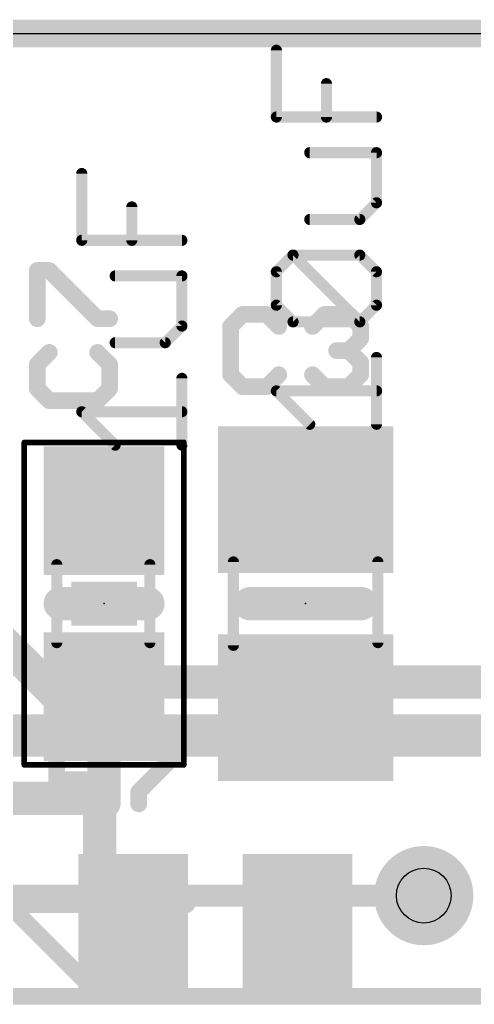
# Model space of a CAD drawing. Extents: x -44.9 to 38.2, y -10.9 to 10.9.
# Drawn here: x 7.74 to 11.89, y 1.93 to 10.92 of the extents above; entities that cross this region are included whole.
import ezdxf

# ---------------------------------------------------------------- set-up
doc = ezdxf.new("R2010")
doc.units = 0
for name, color, linetype in [('1', 12, 'CONTINUOUS'), ('16', 5, 'CONTINUOUS'), ('18', 110, 'CONTINUOUS'), ('20', 53, 'CONTINUOUS'), ('21', 40, 'CONTINUOUS'), ('22', 6, 'CONTINUOUS'), ('23', 40, 'CONTINUOUS'), ('25', 253, 'CONTINUOUS'), ('27', 4, 'CONTINUOUS'), ('29', 253, 'CONTINUOUS'), ('31', 253, 'CONTINUOUS'), ('35', 253, 'CONTINUOUS'), ('39', 12, 'CONTINUOUS'), ('44', 253, 'CONTINUOUS'), ('51', 253, 'CONTINUOUS')]:
    doc.layers.add(name, color=color, linetype=linetype)

# ---------------------------------------------------------------- blocks, each defined once
blk = doc.blocks.new('RECT')
blk.add_solid([(-0.5, -0.5), (0.5, -0.5), (-0.5, 0.5), (0.5, 0.5)])
blk = doc.blocks.new('ROUNDV')
at = {"const_width": 0.5}
blk.add_lwpolyline([(0, -0.25, 1), (0, 0.25, 1), (0, -0.25)], format="xyb", dxfattribs=at)

msp = doc.modelspace()

# ---------------------------------------------------------------- linework, layer by layer
at = {"layer": '1'}
for points, const_width in [([(-38.1, 10.795), (38.1, 10.795)], 0.254), ([(6.35, 6.477), (8.299, 4.528)], 0.3048), ([(8.509, 4.738), (8.6438, 4.8728)], 0.3048), ([(8.6438, 4.8728), (10.414, 4.8728)], 0.3048), ([(10.3505, 4.8093), (10.414, 4.8728)], 0.3048), ([(10.3505, 4.638), (10.3505, 4.8093)], 0.3048), ([(10.414, 4.8728), (22.9475, 4.8728)], 0.3048), ([(8.299, 4.528), (8.509, 4.738)], 0.3048), ([(8.509, 4.738), (8.509, 3.771)], 0.3048), ([(7.073, 3.81), (8.47, 3.81)], 0.3048), ([(8.509, 3.771), (8.47, 3.81)], 0.3048), ([(8.47, 3.81), (8.47, 2.955)], 0.3048), ([(8.47, 2.955), (8.775, 2.65)], 0.3048), ([(10.546, 2.921), (10.275, 2.65)], 0.2032), ([(11.43, 2.921), (10.546, 2.921)], 0.2032)]:
    msp.add_lwpolyline(points, dxfattribs=dict(at, const_width=const_width))
for points, const_width in [([(8.6438, 4.949, 1), (8.6438, 4.7966)], 0.1524), ([(8.6977, 4.8189, 1), (8.5899, 4.9267)], 0.1524), ([(10.4267, 4.8093, 1), (10.2743, 4.8093)], 0.1524), ([(10.414, 4.949, 1), (10.414, 4.7966)], 0.1524), ([(10.4679, 4.8189, 1), (10.3601, 4.9267)], 0.1524), ([(10.414, 4.7966, 1), (10.414, 4.949)], 0.1524), ([(8.5852, 4.738, 1), (8.4328, 4.738)], 0.1524), ([(8.4551, 4.7919, 1), (8.5629, 4.6841)], 0.1524), ([(8.5629, 4.6841, 1), (8.4551, 4.7919)], 0.1524), ([(10.2966, 4.8632, 1), (10.4044, 4.7554)], 0.1524), ([(10.2743, 4.638, 1), (10.4267, 4.638)], 0.1524), ([(8.2451, 4.5819, 1), (8.3529, 4.4741)], 0.1524), ([(8.2451, 4.4741, 1), (8.3529, 4.5819)], 0.1524), ([(8.5239, 3.8639, 1), (8.4161, 3.7561)], 0.1524), ([(8.5462, 3.81, 1), (8.3938, 3.81)], 0.1524), ([(8.47, 3.7338, 1), (8.47, 3.8862)], 0.1524), ([(8.4551, 3.7171, 1), (8.5629, 3.8249)], 0.1524), ([(8.4328, 3.771, 1), (8.5852, 3.771)], 0.1524), ([(8.5239, 3.0089, 1), (8.4161, 2.9011)], 0.1524), ([(8.3938, 2.955, 1), (8.5462, 2.955)], 0.1524), ([(10.546, 2.9718, 1), (10.546, 2.8702)], 0.1016), ([(10.5819, 2.8851, 1), (10.5101, 2.9569)], 0.1016), ([(11.43, 2.8702, 1), (11.43, 2.9718)], 0.1016), ([(8.7211, 2.5961, 1), (8.8289, 2.7039)], 0.1524), ([(10.2391, 2.6859, 1), (10.3109, 2.6141)], 0.1016)]:
    msp.add_lwpolyline(points, format="xyb", dxfattribs=dict(at, const_width=const_width))
at = {"layer": '16'}
for points, const_width in [([(-38.1, 10.795), (38.1, 10.795)], 0.254), ([(12.192, 4.318), (6.477, 4.318)], 0.254), ([(7.62, 2.921), (11.43, 2.921)], 0.2032)]:
    msp.add_lwpolyline(points, dxfattribs=dict(at, const_width=const_width))
at = {"layer": '16', "const_width": 0.1016}
msp.add_lwpolyline([(11.43, 2.8702, 1), (11.43, 2.9718)], format="xyb", dxfattribs=at)
at = {"layer": '20'}
msp.add_line((-35.56, 10.795), (35.56, 10.795), dxfattribs=at)
at = {"layer": '21', "const_width": 0.3048}
for points in [[(8.109, 5.588), (8.909, 5.588)], [(9.8425, 5.588), (10.8585, 5.588)]]:
    msp.add_lwpolyline(points, dxfattribs=at)
at = {"layer": '21', "const_width": 0.1524}
for points in [[(8.109, 5.6642, 1), (8.109, 5.5118)], [(8.909, 5.5118, 1), (8.909, 5.6642)], [(9.8425, 5.6642, 1), (9.8425, 5.5118)], [(10.8585, 5.5118, 1), (10.8585, 5.6642)]]:
    msp.add_lwpolyline(points, format="xyb", dxfattribs=at)
at = {"layer": '22', "const_width": 0.1524}
for points in [[(37.5, 4.5), (-37.5, 4.5)], [(30, 2), (-30, 2)]]:
    msp.add_lwpolyline(points, dxfattribs=at)
at = {"layer": '23'}
for p in [(8.509, 5.588), (10.3505, 5.588)]:
    msp.add_point(p, dxfattribs=at)
at = {"layer": '25', "const_width": 0.1524}
for points in [[(7.8988, 8.1906), (7.8988, 8.6313)], [(7.8988, 8.6313), (8.009, 8.6313)], [(8.009, 8.6313), (8.4496, 8.1906)], [(9.7749, 8.2302), (9.6647, 8.12)], [(9.9952, 8.2302), (9.7749, 8.2302)], [(10.1053, 8.12), (9.9952, 8.2302)], [(10.4131, 8.12), (10.5233, 8.2302)], [(10.5233, 8.2302), (10.7436, 8.2302)], [(10.7436, 8.2302), (10.8538, 8.12)], [(8.4496, 8.1906), (8.5598, 8.1906)], [(9.6647, 8.12), (9.6647, 7.6794)], [(10.8538, 8.12), (10.8538, 8.0098)], [(10.8538, 8.0098), (10.7436, 7.8997)], [(8.009, 7.8828), (7.8988, 7.7727)], [(8.5598, 7.7727), (8.4496, 7.8828)], [(10.7436, 7.8997), (10.6334, 7.8997)], [(10.7436, 7.8997), (10.8538, 7.7895)], [(7.8988, 7.7727), (7.8988, 7.5524)], [(8.5598, 7.5524), (8.5598, 7.7727)], [(10.8538, 7.7895), (10.8538, 7.6794)], [(9.6647, 7.6794), (9.7749, 7.5692)], [(9.9952, 7.5692), (10.1053, 7.6794)], [(10.5233, 7.5692), (10.4131, 7.6794)], [(10.8538, 7.6794), (10.7436, 7.5692)], [(9.7749, 7.5692), (9.9952, 7.5692)], [(10.7436, 7.5692), (10.5233, 7.5692)], [(7.8988, 7.5524), (8.009, 7.4422)], [(8.4496, 7.4422), (8.5598, 7.5524)], [(8.009, 7.4422), (8.4496, 7.4422)], [(8.0772, 3.7592), (8.0772, 4.4202)], [(8.0772, 4.4202), (8.4077, 4.4202)], [(8.4077, 4.4202), (8.5178, 4.31)], [(8.8256, 4.4202), (9.2663, 4.4202)], [(9.2663, 4.4202), (9.2663, 4.31)], [(8.5178, 4.31), (8.5178, 4.0897)], [(9.2663, 4.31), (8.8256, 3.8694)], [(8.5178, 4.0897), (8.4077, 3.9795)], [(8.4077, 3.9795), (8.0772, 3.9795)], [(8.2975, 3.9795), (8.5178, 3.7592)], [(8.8256, 3.8694), (8.8256, 3.7592)], [(8.4503, 2.0248), (8.4503, 3.1095)], [(9.2638, 2.8383), (7.6368, 2.8383)], [(7.6368, 2.8383), (8.4503, 2.0248)]]:
    msp.add_lwpolyline(points, dxfattribs=at)
at = {"layer": '25', "const_width": 0.0762}
for points in [[(7.9369, 8.6313, 1), (7.8607, 8.6313)], [(7.8988, 8.6694, 1), (7.8988, 8.5932)], [(8.0359, 8.6582, 1), (7.9821, 8.6043)], [(8.009, 8.5932, 1), (8.009, 8.6694)], [(9.7749, 8.2683, 1), (9.7749, 8.1921)], [(9.8018, 8.2032, 1), (9.7479, 8.2571)], [(10.0221, 8.2571, 1), (9.9682, 8.2032)], [(9.9952, 8.1921, 1), (9.9952, 8.2683)], [(10.5233, 8.2683, 1), (10.5233, 8.1921)], [(10.5502, 8.2032, 1), (10.4963, 8.2571)], [(10.7705, 8.2571, 1), (10.7167, 8.2032)], [(10.7436, 8.1921, 1), (10.7436, 8.2683)], [(7.8607, 8.1906, 1), (7.9369, 8.1906)], [(8.4496, 8.2287, 1), (8.4496, 8.1525)], [(8.4227, 8.1637, 1), (8.4766, 8.2176)], [(8.5598, 8.1525, 1), (8.5598, 8.2287)], [(9.7028, 8.12, 1), (9.6266, 8.12)], [(9.6378, 8.1469, 1), (9.6916, 8.0931)], [(10.0784, 8.0931, 1), (10.1323, 8.1469)], [(10.3862, 8.1469, 1), (10.4401, 8.0931)], [(10.8919, 8.12, 1), (10.8157, 8.12)], [(10.8268, 8.0931, 1), (10.8807, 8.1469)], [(10.8157, 8.0098, 1), (10.8919, 8.0098)], [(10.8807, 7.9829, 1), (10.8268, 8.0368)], [(8.0359, 7.8559, 1), (7.9821, 7.9098)], [(8.4766, 7.9098, 1), (8.4227, 7.8559)], [(10.6334, 7.9378, 1), (10.6334, 7.8616)], [(10.7705, 7.9266, 1), (10.7167, 7.8727)], [(10.7167, 7.9266, 1), (10.7705, 7.8727)], [(10.7436, 7.8616, 1), (10.7436, 7.9378)], [(7.9369, 7.7727, 1), (7.8607, 7.7727)], [(7.8719, 7.7996, 1), (7.9258, 7.7457)], [(8.5979, 7.7727, 1), (8.5217, 7.7727)], [(8.5329, 7.7457, 1), (8.5867, 7.7996)], [(10.8919, 7.7895, 1), (10.8157, 7.7895)], [(10.8268, 7.7626, 1), (10.8807, 7.8165)], [(9.6916, 7.7063, 1), (9.6378, 7.6524)], [(10.1323, 7.6524, 1), (10.0784, 7.7063)], [(10.4401, 7.7063, 1), (10.3862, 7.6524)], [(10.8807, 7.6524, 1), (10.8268, 7.7063)], [(9.6266, 7.6794, 1), (9.7028, 7.6794)], [(9.7749, 7.6073, 1), (9.7749, 7.5311)], [(9.9952, 7.5311, 1), (9.9952, 7.6073)], [(10.5233, 7.6073, 1), (10.5233, 7.5311)], [(10.7436, 7.5311, 1), (10.7436, 7.6073)], [(10.8157, 7.6794, 1), (10.8919, 7.6794)], [(7.9258, 7.5793, 1), (7.8719, 7.5254)], [(7.8607, 7.5524, 1), (7.9369, 7.5524)], [(8.5217, 7.5524, 1), (8.5979, 7.5524)], [(8.5867, 7.5254, 1), (8.5329, 7.5793)], [(9.7479, 7.5423, 1), (9.8018, 7.5961)], [(9.9682, 7.5961, 1), (10.0221, 7.5423)], [(10.4963, 7.5423, 1), (10.5502, 7.5961)], [(10.7167, 7.5961, 1), (10.7705, 7.5423)], [(8.009, 7.4803, 1), (8.009, 7.4041)], [(7.9821, 7.4153, 1), (8.0359, 7.4691)], [(8.4227, 7.4691, 1), (8.4766, 7.4153)], [(8.4496, 7.4041, 1), (8.4496, 7.4803)], [(8.1153, 4.4202, 1), (8.0391, 4.4202)], [(8.0772, 4.4583, 1), (8.0772, 4.3821)], [(8.4346, 4.4471, 1), (8.3807, 4.3932)], [(8.4077, 4.3821, 1), (8.4077, 4.4583)], [(8.8256, 4.4583, 1), (8.8256, 4.3821)], [(9.3044, 4.4202, 1), (9.2282, 4.4202)], [(9.2663, 4.3821, 1), (9.2663, 4.4583)], [(8.5559, 4.31, 1), (8.4797, 4.31)], [(8.4909, 4.2831, 1), (8.5448, 4.3369)], [(9.2282, 4.31, 1), (9.3044, 4.31)], [(9.2932, 4.2831, 1), (9.2393, 4.3369)], [(8.5448, 4.0627, 1), (8.4909, 4.1166)], [(8.0772, 4.0176, 1), (8.0772, 3.9414)], [(8.3245, 4.0065, 1), (8.2706, 3.9526)], [(8.4077, 3.9414, 1), (8.4077, 4.0176)], [(8.4797, 4.0897, 1), (8.5559, 4.0897)], [(8.3807, 4.0065, 1), (8.4346, 3.9526)], [(8.8637, 3.8694, 1), (8.7875, 3.8694)], [(8.7987, 3.8963, 1), (8.8526, 3.8424)], [(8.0391, 3.7592, 1), (8.1153, 3.7592)], [(8.4909, 3.7323, 1), (8.5448, 3.7861)], [(8.7875, 3.7592, 1), (8.8637, 3.7592)], [(8.4884, 3.1095, 1), (8.4122, 3.1095)], [(9.2638, 2.8002, 1), (9.2638, 2.8764)], [(8.4234, 1.9979, 1), (8.4772, 2.0518)], [(8.4122, 2.0248, 1), (8.4884, 2.0248)]]:
    msp.add_lwpolyline(points, format="xyb", dxfattribs=at)
at = {"layer": '27', "const_width": 0.1016}
for points in [[(10.083, 10.0329), (10.083, 10.643)], [(10.5406, 10.0329), (10.5406, 10.3379)], [(10.9982, 10.0329), (10.083, 10.0329)], [(10.9982, 9.7075), (10.3881, 9.7075)], [(10.9982, 9.2499), (10.9982, 9.7075)], [(8.305, 8.9068), (8.305, 9.517)], [(10.8457, 9.0973), (10.9982, 9.2499)], [(8.7626, 8.9068), (8.7626, 9.2119)], [(10.3881, 9.0973), (10.8457, 9.0973)], [(9.2202, 8.9068), (8.305, 8.9068)], [(10.083, 8.6194), (10.2355, 8.7719)], [(10.2355, 8.7719), (10.8457, 8.7719)], [(10.8457, 8.1618), (10.2355, 8.7719)], [(10.8457, 8.7719), (10.9982, 8.6194)], [(10.083, 8.3143), (10.083, 8.6194)], [(10.9982, 8.6194), (10.9982, 8.3143)], [(9.2202, 8.5814), (8.6101, 8.5814)], [(9.2202, 8.1238), (9.2202, 8.5814)], [(10.2355, 8.1618), (10.083, 8.3143)], [(10.9982, 8.3143), (10.8457, 8.1618)], [(10.8457, 8.1618), (10.2355, 8.1618)], [(9.0677, 7.9713), (9.2202, 8.1238)], [(8.6101, 7.9713), (9.0677, 7.9713)], [(10.9982, 7.2263), (10.9982, 7.8364)], [(9.2202, 7.0358), (9.2202, 7.6459)], [(10.3881, 7.2263), (10.083, 7.5314)], [(10.083, 7.5314), (10.9982, 7.5314)], [(8.6101, 7.0358), (8.305, 7.3409)], [(8.305, 7.3409), (9.2202, 7.3409)]]:
    msp.add_lwpolyline(points, dxfattribs=at)
at = {"layer": '27', "const_width": 0.0508}
for points in [[(10.1084, 10.643, 1), (10.0576, 10.643)], [(10.566, 10.3379, 1), (10.5152, 10.3379)], [(10.083, 10.0583, 1), (10.083, 10.0075)], [(10.9982, 10.0075, 1), (10.9982, 10.0583)], [(10.0576, 10.0329, 1), (10.1084, 10.0329)], [(10.5152, 10.0329, 1), (10.566, 10.0329)], [(10.3881, 9.7329, 1), (10.3881, 9.6821)], [(11.0236, 9.7075, 1), (10.9728, 9.7075)], [(10.9982, 9.6821, 1), (10.9982, 9.7329)], [(8.3304, 9.517, 1), (8.2796, 9.517)], [(10.9728, 9.2499, 1), (11.0236, 9.2499)], [(11.0162, 9.2319, 1), (10.9802, 9.2678)], [(8.788, 9.2119, 1), (8.7372, 9.2119)], [(10.3881, 9.1227, 1), (10.3881, 9.0719)], [(10.8277, 9.1153, 1), (10.8636, 9.0794)], [(10.8457, 9.0719, 1), (10.8457, 9.1227)], [(8.305, 8.9322, 1), (8.305, 8.8814)], [(8.2796, 8.9068, 1), (8.3304, 8.9068)], [(8.7372, 8.9068, 1), (8.788, 8.9068)], [(9.2202, 8.8814, 1), (9.2202, 8.9322)], [(10.2355, 8.7973, 1), (10.2355, 8.7465)], [(10.2535, 8.7899, 1), (10.2176, 8.754)], [(10.2535, 8.754, 1), (10.2176, 8.7899)], [(10.8636, 8.7899, 1), (10.8277, 8.754)], [(10.8457, 8.7465, 1), (10.8457, 8.7973)], [(10.1084, 8.6194, 1), (10.0576, 8.6194)], [(10.0651, 8.6374, 1), (10.101, 8.6014)], [(11.0236, 8.6194, 1), (10.9728, 8.6194)], [(10.9802, 8.6014, 1), (11.0162, 8.6374)], [(8.6101, 8.6068, 1), (8.6101, 8.556)], [(9.2456, 8.5814, 1), (9.1948, 8.5814)], [(9.2202, 8.556, 1), (9.2202, 8.6068)], [(10.101, 8.3323, 1), (10.0651, 8.2964)], [(11.0162, 8.2964, 1), (10.9802, 8.3323)], [(10.0576, 8.3143, 1), (10.1084, 8.3143)], [(10.9728, 8.3143, 1), (11.0236, 8.3143)], [(10.2355, 8.1872, 1), (10.2355, 8.1364)], [(10.2176, 8.1439, 1), (10.2535, 8.1798)], [(10.8277, 8.1798, 1), (10.8636, 8.1439)], [(10.8277, 8.1439, 1), (10.8636, 8.1798)], [(10.8457, 8.1364, 1), (10.8457, 8.1872)], [(9.1948, 8.1238, 1), (9.2456, 8.1238)], [(9.2382, 8.1059, 1), (9.2022, 8.1418)], [(8.6101, 7.9967, 1), (8.6101, 7.9459)], [(9.0497, 7.9893, 1), (9.0856, 7.9534)], [(9.0677, 7.9459, 1), (9.0677, 7.9967)], [(11.0236, 7.8364, 1), (10.9728, 7.8364)], [(9.2456, 7.6459, 1), (9.1948, 7.6459)], [(10.083, 7.5568, 1), (10.083, 7.506)], [(10.101, 7.5493, 1), (10.0651, 7.5134)], [(10.9982, 7.506, 1), (10.9982, 7.5568)], [(8.305, 7.3663, 1), (8.305, 7.3155)], [(8.323, 7.3588, 1), (8.2871, 7.3229)], [(9.2202, 7.3155, 1), (9.2202, 7.3663)], [(10.3701, 7.2083, 1), (10.406, 7.2443)], [(10.9728, 7.2263, 1), (11.0236, 7.2263)], [(8.5921, 7.0178, 1), (8.628, 7.0538)], [(9.1948, 7.0358, 1), (9.2456, 7.0358)]]:
    msp.add_lwpolyline(points, format="xyb", dxfattribs=at)
at = {"layer": '39', "const_width": 0.0508}
for points in [[(7.78, 4.115), (7.78, 7.061)], [(7.78, 7.061), (9.238, 7.061)], [(9.238, 7.061), (9.238, 4.115)], [(9.238, 4.115), (7.78, 4.115)]]:
    msp.add_lwpolyline(points, dxfattribs=at)
at = {"layer": '39', "const_width": 0.0254}
for points in [[(7.7927, 7.061, 1), (7.7673, 7.061)], [(7.78, 7.0737, 1), (7.78, 7.0483)], [(9.2507, 7.061, 1), (9.2253, 7.061)], [(9.238, 7.0483, 1), (9.238, 7.0737)], [(7.78, 4.1277, 1), (7.78, 4.1023)], [(9.238, 4.1023, 1), (9.238, 4.1277)], [(7.7673, 4.115, 1), (7.7927, 4.115)], [(9.2253, 4.115, 1), (9.2507, 4.115)]]:
    msp.add_lwpolyline(points, format="xyb", dxfattribs=at)
at = {"layer": '44'}
msp.add_circle((11.43, 2.921), 0.25, dxfattribs=at)
at = {"layer": '51', "const_width": 0.1016}
for points in [[(8.077, 5.232), (8.077, 5.944)], [(8.928, 5.232), (8.928, 5.944)], [(9.6905, 5.207), (9.6905, 5.969)], [(11.0105, 5.232), (11.0105, 5.969)]]:
    msp.add_lwpolyline(points, dxfattribs=at)
at = {"layer": '51', "const_width": 0.0508}
for points in [[(8.1024, 5.944, 1), (8.0516, 5.944)], [(8.9534, 5.944, 1), (8.9026, 5.944)], [(9.7159, 5.969, 1), (9.6651, 5.969)], [(11.0359, 5.969, 1), (10.9851, 5.969)], [(8.0516, 5.232, 1), (8.1024, 5.232)], [(8.9026, 5.232, 1), (8.9534, 5.232)], [(9.6651, 5.207, 1), (9.7159, 5.207)], [(10.9851, 5.232, 1), (11.0359, 5.232)]]:
    msp.add_lwpolyline(points, format="xyb", dxfattribs=at)

# ---------------------------------------------------------------- block references
at = {"layer": '1', "rotation": 90}
for p, xscale, yscale in [((10.3505, 6.538), 1.24, 1.5), ((10.3505, 4.638), 1.24, 1.5), ((8.775, 2.65), 1.2, 0.9), ((10.275, 2.65), 1.2, 0.9)]:
    msp.add_blockref('RECT', p, dxfattribs=dict(at, xscale=xscale, yscale=yscale))
at = {"layer": '1', "xscale": 1.075, "rotation": 90}
for p in [(8.509, 6.438), (8.509, 4.738)]:
    msp.add_blockref('RECT', p, dxfattribs=at)
at = {"layer": '18', "xscale": 0.9064, "yscale": 0.9064}
msp.add_blockref('ROUNDV', (11.43, 2.921), dxfattribs=at)
msp.add_blockref('ROUNDV', (11.43, 2.921), dxfattribs=at)
at = {"layer": '29', "rotation": 90}
for p, xscale, yscale in [((10.3505, 6.538), 1.3416, 1.6016), ((8.509, 6.438), 1.1766, 1.1016), ((8.509, 4.738), 1.1766, 1.1016), ((10.3505, 4.638), 1.3416, 1.6016), ((8.775, 2.65), 1.3016, 1.0016), ((10.275, 2.65), 1.3016, 1.0016)]:
    msp.add_blockref('RECT', p, dxfattribs=dict(at, xscale=xscale, yscale=yscale))
at = {"layer": '31', "rotation": 90}
for p, xscale, yscale in [((10.3505, 6.538), 1.24, 1.5), ((10.3505, 4.638), 1.24, 1.5), ((8.775, 2.65), 1.2, 0.9), ((10.275, 2.65), 1.2, 0.9)]:
    msp.add_blockref('RECT', p, dxfattribs=dict(at, xscale=xscale, yscale=yscale))
at = {"layer": '31', "xscale": 1.075, "rotation": 90}
for p in [(8.509, 6.438), (8.509, 4.738)]:
    msp.add_blockref('RECT', p, dxfattribs=at)
at = {"layer": '35', "xscale": 0.3998, "yscale": 0.6, "rotation": 90}
msp.add_blockref('RECT', (8.509, 5.588), dxfattribs=at)
at = {"layer": '51', "rotation": 90}
for p, xscale, yscale in [((10.3494, 6.3186), 0.7501, 1.4501), ((8.5039, 6.1683), 0.5001, 0.95), ((8.5039, 4.9999), 0.5001, 0.95), ((10.3494, 4.8708), 0.7501, 1.4501)]:
    msp.add_blockref('RECT', p, dxfattribs=dict(at, xscale=xscale, yscale=yscale))

doc.saveas('drawing.dxf')
